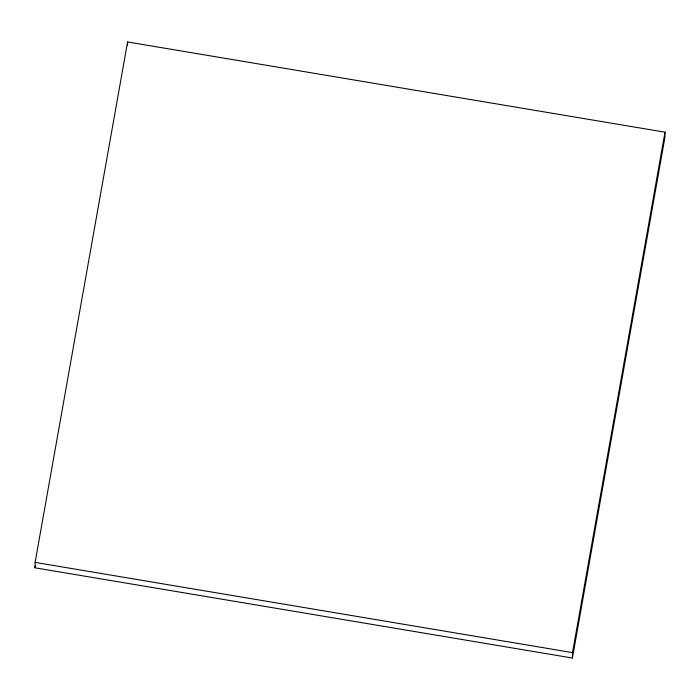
<?xml version="1.0" encoding="UTF-8"?>
<svg xmlns="http://www.w3.org/2000/svg" width="700" height="700" viewBox="0 0 700 700"><rect width="100%" height="100%" fill="white"/><g stroke="black" fill="none" stroke-linecap="round" stroke-linejoin="round"><path stroke-width="1.05" d="M35 567.814L35.105 562.389L127.593 41.965L665 132.186L664.895 137.611L572.407 658.035L35 567.814L35.385 565.661M127.531 45.22L127.593 41.965M572.407 658.035L572.504 652.61L665 132.186M35.105 562.389L572.504 652.61"/></g></svg>
